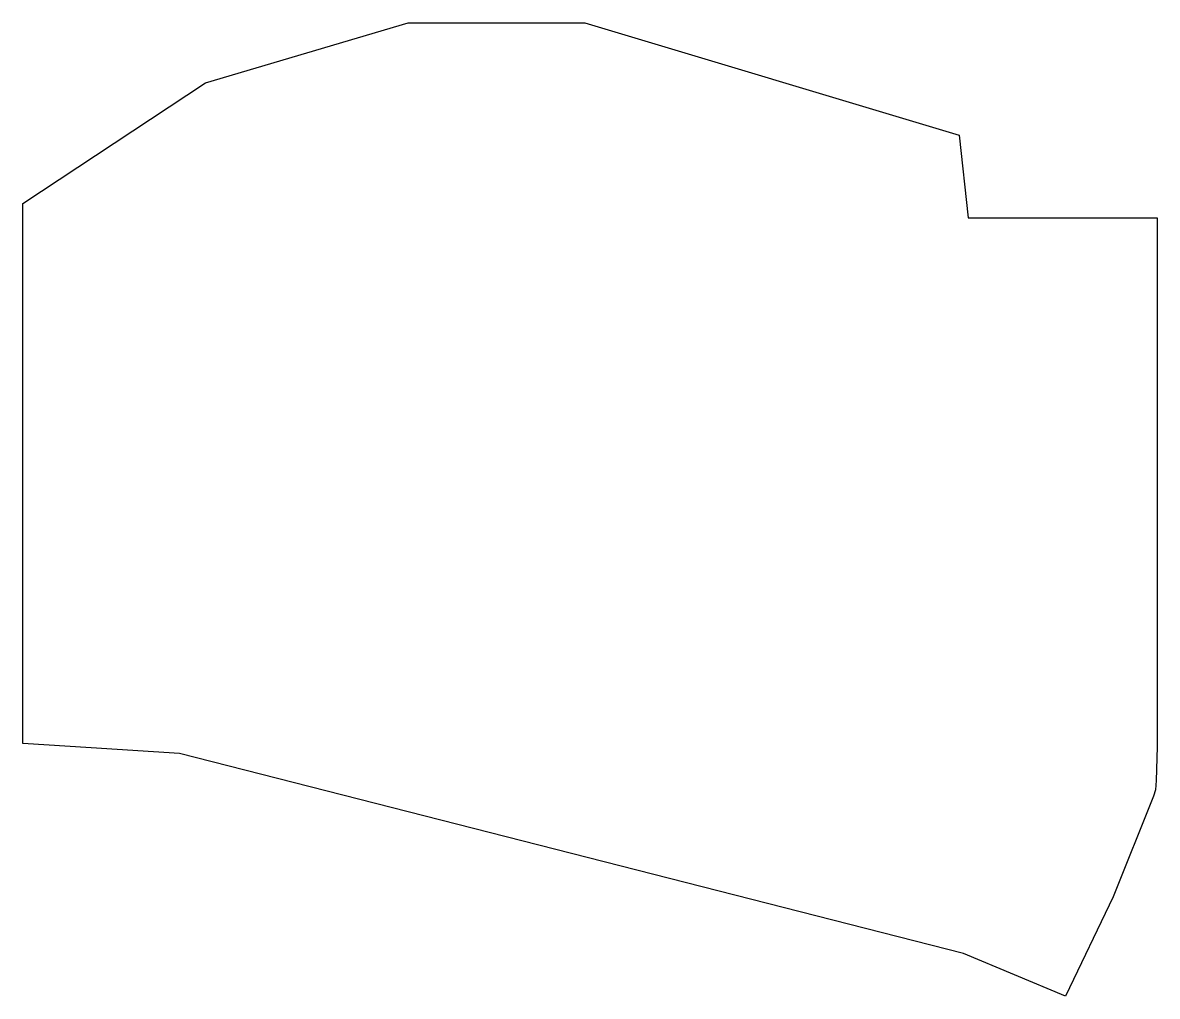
# Model space of a CAD drawing. Header units: millimetres. Extents: x 89 to 202, y -136 to -39.
import ezdxf

# ---------------------------------------------------------------- set-up
doc = ezdxf.new("R2010")
doc.units = ezdxf.units.MM

msp = doc.modelspace()

# ---------------------------------------------------------------- linework, layer by layer
for p, q in [((107, -45.2), (127.2, -39.2)), ((127.2, -39.2), (144.8, -39.2)), ((144.8, -39.2), (182.12, -50.4)), ((88.78, -57.2), (107, -45.2)), ((182.12, -50.4), (183, -58.65)), ((88.78, -111), (88.78, -57.2)), ((183, -58.65), (201.85, -58.65)), ((201.85, -58.65), (201.85, -110.8)), ((201.85, -110.8), (201.85, -111.33)), ((95.6, -111.44), (88.78, -111)), ((104.4, -111.99), (95.6, -111.44)), ((201.85, -111.33), (201.75, -114.68)), ((182.53, -131.94), (104.4, -111.99)), ((201.7, -115.15), (201.67, -115.62)), ((201.75, -114.68), (201.7, -115.15)), ((201.49, -116.27), (197.44, -126.27)), ((201.67, -115.62), (201.49, -116.27)), ((197.44, -126.27), (192.69, -136.19)), ((192.69, -136.19), (182.53, -131.94))]:
    msp.add_line(p, q)

doc.saveas('drawing.dxf')
